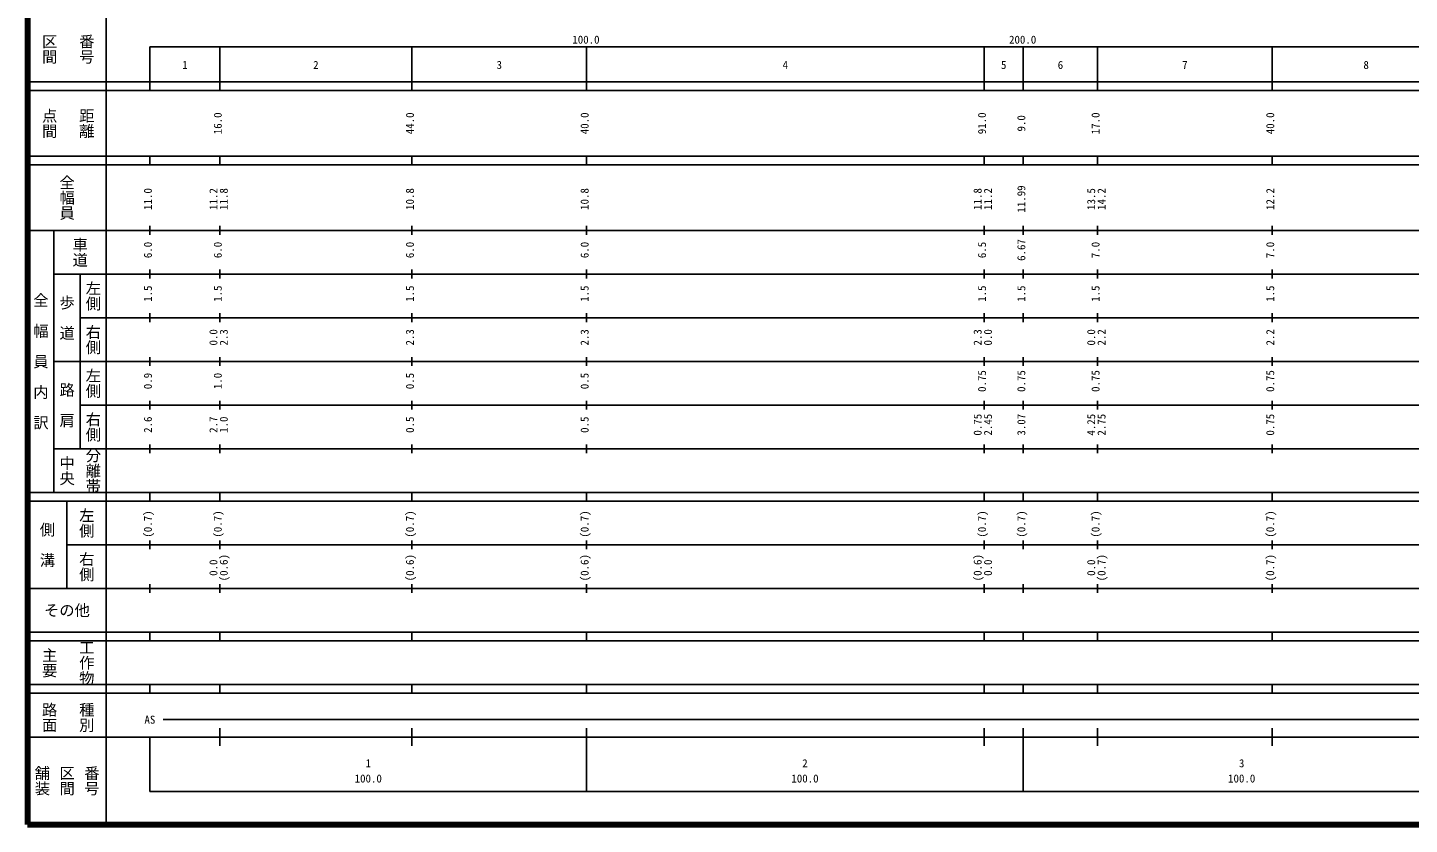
# Model space of a CAD drawing. Units: millimetres on the paper, enlarged 1000 times. Extents: x 40000 to 680000, y 20000 to 380000.
# Drawn here: x 40000 to 356399, y 20000 to 202409 of the extents above; entities that cross this region are included whole.
import ezdxf
from ezdxf.enums import TextEntityAlignment as Align

# ---------------------------------------------------------------- set-up
doc = ezdxf.new("R2010")
doc.units = ezdxf.units.MM
doc.header["$LTSCALE"] = 1000
doc.layers.add('M-TTL', color=2, linetype='Continuous', lineweight=140)
doc.layers.add('M-TTL-BAND', color=7, linetype='Continuous', lineweight=25)
doc.styles.add('@ＭＳ ゴシック', font='')
doc.styles.add('ＭＳ ゴシック', font='')
doc.styles.get('@ＭＳ ゴシック').set_extended_font_data('@MS Gothic')
doc.styles.get('ＭＳ ゴシック').set_extended_font_data('MS Gothic')

msp = doc.modelspace()

# ---------------------------------------------------------------- linework, layer by layer
at = {"layer": 'M-TTL'}
for p, q in [((40000, 380000), (40000, 20000)), ((40000, 20000), (680000, 20000))]:
    msp.add_line(p, q, dxfattribs=at)
at = {"layer": 'M-TTL-BAND'}
for p, q in [((58000, 370000), (58000, 20000)), ((68000, 198000), (579000, 198000)), ((68000, 198000), (68000, 188000)), ((84000, 188000), (84000, 198000)), ((128000, 188000), (128000, 198000)), ((168000, 188000), (168000, 198000)), ((259000, 188000), (259000, 198000)), ((268000, 188000), (268000, 198000)), ((285000, 188000), (285000, 198000)), ((325000, 188000), (325000, 198000)), ((40000, 190000), (579000, 190000)), ((40000, 188000), (579000, 188000)), ((40000, 173000), (579000, 173000)), ((40000, 171000), (579000, 171000)), ((68000, 171000), (68000, 173000)), ((84000, 171000), (84000, 173000)), ((128000, 171000), (128000, 173000)), ((168000, 171000), (168000, 173000)), ((259000, 171000), (259000, 173000)), ((268000, 171000), (268000, 173000)), ((285000, 171000), (285000, 173000)), ((325000, 171000), (325000, 173000)), ((40000, 156000), (579000, 156000)), ((46000, 96000), (46000, 156000)), ((68000, 155000), (68000, 157000)), ((84000, 155000), (84000, 157000)), ((128000, 155000), (128000, 157000)), ((168000, 155000), (168000, 157000)), ((259000, 155000), (259000, 157000)), ((268000, 155000), (268000, 157000)), ((285000, 155000), (285000, 157000)), ((325000, 155000), (325000, 157000)), ((46000, 146000), (579000, 146000)), ((52000, 146000), (52000, 106000)), ((68000, 145000), (68000, 147000)), ((84000, 145000), (84000, 147000)), ((128000, 145000), (128000, 147000)), ((168000, 145000), (168000, 147000)), ((259000, 145000), (259000, 147000)), ((268000, 145000), (268000, 147000)), ((285000, 145000), (285000, 147000)), ((325000, 145000), (325000, 147000)), ((68000, 135000), (68000, 137000)), ((84000, 135000), (84000, 137000)), ((128000, 135000), (128000, 137000)), ((168000, 135000), (168000, 137000)), ((259000, 135000), (259000, 137000)), ((268000, 135000), (268000, 137000)), ((285000, 135000), (285000, 137000)), ((325000, 135000), (325000, 137000)), ((52000, 136000), (579000, 136000)), ((68000, 125000), (68000, 127000)), ((84000, 125000), (84000, 127000)), ((128000, 125000), (128000, 127000)), ((168000, 125000), (168000, 127000)), ((259000, 125000), (259000, 127000)), ((268000, 125000), (268000, 127000)), ((285000, 125000), (285000, 127000)), ((325000, 125000), (325000, 127000)), ((46000, 126000), (579000, 126000)), ((52000, 116000), (579000, 116000)), ((68000, 115000), (68000, 117000)), ((84000, 115000), (84000, 117000)), ((128000, 115000), (128000, 117000)), ((168000, 115000), (168000, 117000)), ((259000, 115000), (259000, 117000)), ((268000, 115000), (268000, 117000)), ((285000, 115000), (285000, 117000)), ((325000, 115000), (325000, 117000)), ((46000, 106000), (579000, 106000)), ((68000, 105000), (68000, 107000)), ((84000, 105000), (84000, 107000)), ((128000, 105000), (128000, 107000)), ((168000, 105000), (168000, 107000)), ((259000, 105000), (259000, 107000)), ((268000, 105000), (268000, 107000)), ((285000, 105000), (285000, 107000)), ((325000, 105000), (325000, 107000)), ((40000, 96000), (579000, 96000)), ((68000, 94000), (68000, 96000)), ((84000, 94000), (84000, 96000)), ((128000, 94000), (128000, 96000)), ((168000, 94000), (168000, 96000)), ((259000, 94000), (259000, 96000)), ((268000, 94000), (268000, 96000)), ((285000, 94000), (285000, 96000)), ((325000, 94000), (325000, 96000)), ((40000, 94000), (579000, 94000)), ((49000, 94000), (49000, 74000)), ((49000, 84000), (579000, 84000)), ((68000, 83000), (68000, 85000)), ((84000, 83000), (84000, 85000)), ((128000, 83000), (128000, 85000)), ((168000, 83000), (168000, 85000)), ((259000, 83000), (259000, 85000)), ((268000, 83000), (268000, 85000)), ((285000, 83000), (285000, 85000)), ((325000, 83000), (325000, 85000)), ((40000, 74000), (579000, 74000)), ((68000, 73000), (68000, 75000)), ((84000, 73000), (84000, 75000)), ((128000, 73000), (128000, 75000)), ((168000, 73000), (168000, 75000)), ((259000, 73000), (259000, 75000)), ((268000, 73000), (268000, 75000)), ((285000, 73000), (285000, 75000)), ((325000, 73000), (325000, 75000)), ((40000, 64000), (579000, 64000)), ((68000, 62000), (68000, 64000)), ((84000, 62000), (84000, 64000)), ((128000, 62000), (128000, 64000)), ((168000, 62000), (168000, 64000)), ((259000, 62000), (259000, 64000)), ((268000, 62000), (268000, 64000)), ((285000, 62000), (285000, 64000)), ((325000, 62000), (325000, 64000)), ((40000, 62000), (579000, 62000)), ((40000, 52000), (579000, 52000)), ((68000, 50000), (68000, 52000)), ((84000, 50000), (84000, 52000)), ((128000, 50000), (128000, 52000)), ((168000, 50000), (168000, 52000)), ((259000, 50000), (259000, 52000)), ((268000, 50000), (268000, 52000)), ((285000, 50000), (285000, 52000)), ((325000, 50000), (325000, 52000)), ((40000, 50000), (579000, 50000)), ((71000, 44000), (565000, 44000)), ((84000, 38000), (84000, 42000)), ((128000, 38000), (128000, 42000)), ((168000, 27500), (168000, 42000)), ((259000, 38000), (259000, 42000)), ((268000, 27500), (268000, 42000)), ((285000, 38000), (285000, 42000)), ((325000, 38000), (325000, 42000)), ((40000, 40000), (579000, 40000)), ((68000, 40000), (68000, 27500)), ((68000, 27500), (579000, 27500))]:
    msp.add_line(p, q, dxfattribs=at)

# ---------------------------------------------------------------- texts
at = {"layer": 'M-TTL-BAND', "style": '@ＭＳ ゴシック'}
for s, p in [('区間', (45000, 197500)), ('番号', (53500, 197500)), ('点間', (45000, 180500)), ('距離', (53500, 180500)), ('全幅員', (49000, 163500)), ('車道', (52000, 151000)), ('左側', (55000, 141000)), ('全\u3000幅\u3000員\u3000内\u3000訳', (43000, 126000)), ('歩\u3000道', (49000, 136000)), ('右側', (55000, 131000)), ('左側', (55000, 121000)), ('路\u3000肩', (49000, 116000)), ('右側', (55000, 111000)), ('分離帯', (55000, 101000)), ('中央', (49000, 101000)), ('左側', (53500, 89000)), ('側\u3000溝', (44500, 84000)), ('右側', (53500, 79000)), ('主要', (45000, 57000)), ('工作物', (53500, 57000)), ('路面', (45000, 44500)), ('種別', (53500, 44500)), ('舗装', (43333, 30000)), ('区間', (49000, 30000)), ('番号', (54667, 30000))]:
    msp.add_text(s, height=2566, rotation=270, dxfattribs=at).set_placement(p, align=Align.MIDDLE_CENTER)
at = {"layer": 'M-TTL-BAND', "style": 'ＭＳ ゴシック'}
for s, p in [('100.0', (167844, 198195)), ('200.0', (267844, 198195)), ('1', (76000, 192405)), ('2', (106000, 192405)), ('3', (148000, 192405)), ('4', (213500, 192405)), ('5', (263500, 192405)), ('6', (276500, 192405)), ('7', (305000, 192405)), ('8', (346500, 192405)), ('AS', (68000, 42500)), ('1', (118000, 32523)), ('2', (218000, 32523)), ('3', (318000, 32523)), ('100.0', (118000, 29033)), ('100.0', (218000, 29033)), ('100.0', (318000, 29033))]:
    msp.add_text(s, height=1833, dxfattribs=at).set_placement(p, align=Align.BOTTOM_CENTER)
for s, p in [('16.0', (85000, 180500)), ('44.0', (129000, 180500)), ('40.0', (169000, 180500)), ('91.0', (260000, 180500)), ('9.0', (269000, 180500)), ('17.0', (286000, 180500)), ('40.0', (326000, 180500)), ('11.0', (69000, 163174)), ('11.2', (84000, 163174)), ('11.8', (86370, 163174)), ('10.8', (129000, 163174)), ('10.8', (169000, 163174)), ('11.8', (259000, 163174)), ('11.2', (261370, 163174)), ('11.99', (269000, 163174)), ('13.5', (285000, 163174)), ('14.2', (287370, 163174)), ('12.2', (326000, 163174)), ('6.0', (69000, 151500)), ('6.0', (85000, 151500)), ('6.0', (129000, 151500)), ('6.0', (169000, 151500)), ('6.5', (260000, 151500)), ('6.67', (269000, 151500)), ('7.0', (286000, 151500)), ('7.0', (326000, 151500)), ('1.5', (69000, 141500)), ('1.5', (85000, 141500)), ('1.5', (129000, 141500)), ('1.5', (169000, 141500)), ('1.5', (260000, 141500)), ('1.5', (269000, 141500)), ('1.5', (286000, 141500)), ('1.5', (326000, 141500)), ('0.0', (84000, 131500)), ('2.3', (86370, 131500)), ('2.3', (129000, 131500)), ('2.3', (169000, 131500)), ('2.3', (259000, 131500)), ('0.0', (261370, 131500)), ('0.0', (285000, 131500)), ('2.2', (287370, 131500)), ('2.2', (326000, 131500)), ('0.75', (260000, 121500)), ('0.75', (269000, 121500)), ('0.75', (286000, 121500)), ('0.75', (326000, 121500)), ('0.9', (69000, 121500)), ('1.0', (85000, 121500)), ('0.5', (129000, 121500)), ('0.5', (169000, 121500)), ('2.6', (69000, 111500)), ('2.7', (84000, 111500)), ('1.0', (86370, 111500)), ('0.5', (129000, 111500)), ('0.5', (169000, 111500)), ('0.75', (259000, 111500)), ('2.45', (261370, 111500)), ('3.07', (269000, 111500)), ('4.25', (285000, 111500)), ('2.75', (287370, 111500)), ('0.75', (326000, 111500)), ('(0.7)', (69000, 88764)), ('(0.7)', (85000, 88764)), ('(0.7)', (129000, 88764)), ('(0.7)', (169000, 88764)), ('(0.7)', (260000, 88764)), ('(0.7)', (269000, 88764)), ('(0.7)', (286000, 88764)), ('(0.7)', (326000, 88764)), ('0.0', (84000, 78764)), ('(0.6)', (86370, 78764)), ('(0.6)', (129000, 78764)), ('(0.6)', (169000, 78764)), ('(0.6)', (259000, 78764)), ('0.0', (261370, 78764)), ('0.0', (285000, 78764)), ('(0.7)', (287370, 78764)), ('(0.7)', (326000, 78764))]:
    msp.add_text(s, height=1833, rotation=90, dxfattribs=at).set_placement(p, align=Align.BOTTOM_CENTER)
msp.add_text('その他', height=2566, dxfattribs=at).set_placement((49000, 69000), align=Align.MIDDLE_CENTER)

doc.saveas('drawing.dxf')
